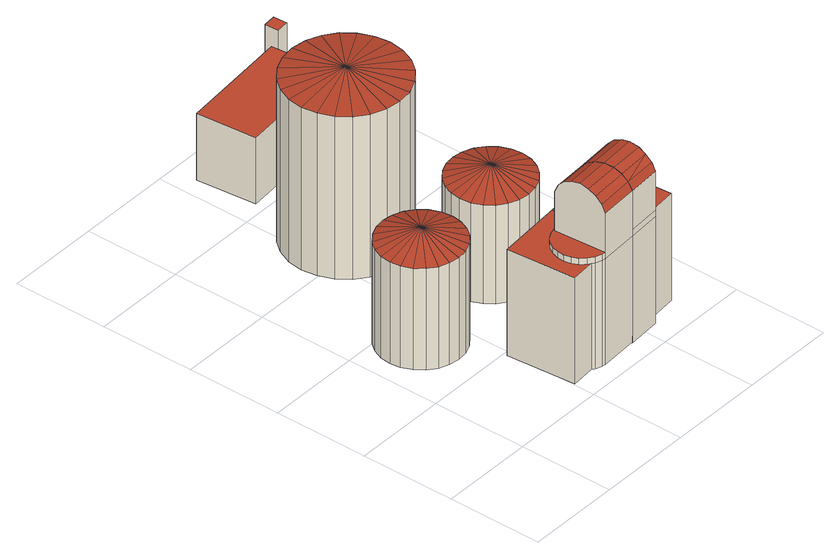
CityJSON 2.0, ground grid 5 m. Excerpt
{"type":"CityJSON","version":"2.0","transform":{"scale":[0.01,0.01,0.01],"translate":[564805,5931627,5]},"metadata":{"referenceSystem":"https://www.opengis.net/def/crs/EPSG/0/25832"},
"CityObjects":{
"building1":{"type":"Building","attributes":{"Grundfläche 2D":14.87,"Grundhöhe NN":5.85},"geometry":[{"type":"Solid","lod":"3","boundaries":[[[[0,1,2]],[[2,1,3]],[[4,1,0]],[[5,1,4]],[[6,1,5]],[[7,1,6]],[[8,1,7]],[[9,1,8]],[[10,1,9]],[[11,1,10]],[[12,1,11]],[[13,1,12]],[[14,1,13]],[[15,1,14]],[[16,1,15]],[[17,1,16]],[[18,1,17]],[[19,1,18]],[[20,1,19]],[[21,1,20]],[[22,1,21]],[[23,1,22]],[[24,1,23]],[[3,1,24]],[[2,25,26,0]],[[0,26,27,4]],[[4,27,28,5]],[[5,28,29,6]],[[6,29,30,7]],[[7,30,31,8]],[[8,31,32,9]],[[9,32,33,10]],[[10,33,34,11]],[[11,34,35,12]],[[12,35,36,13]],[[13,36,37,14]],[[14,37,38,15]],[[15,38,39,16]],[[16,39,40,17]],[[17,40,41,18]],[[18,41,42,19]],[[19,42,43,20]],[[20,43,44,21]],[[21,44,45,22]],[[22,45,46,23]],[[23,46,47,24]],[[24,47,48,3]],[[3,48,25,2]],[[43,42,41,40,39,38,37,36,35,34,33,32,31,30,29,28,27,26,25,48,47,46,45,44]]]],"semantics":{"surfaces":[{"type":"RoofSurface"},{"type":"WallSurface"},{"type":"GroundSurface"}],"values":[[0,0,0,0,0,0,0,0,0,0,0,0,0,0,0,0,0,0,0,0,0,0,0,0,1,1,1,1,1,1,1,1,1,1,1,1,1,1,1,1,1,1,1,1,1,1,1,1,2]]}}]},
"building2":{"type":"Building","attributes":{"Grundfläche 2D":14.58,"Grundhöhe NN":5.79},"geometry":[{"type":"Solid","lod":"3","boundaries":[[[[49,50,51,52]],[[53,49,52,54]],[[55,51,50,56,57]],[[54,58,59,60,53]],[[59,58,61,62,63]],[[61,64,65,62]],[[64,66,67,65]],[[66,68,69,70,67]],[[71,72,73,74,75,76,77,78,79,80,81,82,83,84,85,86,87,88,89]],[[90,91,92,93,94,95,96,97,98,99,100,101,102,103,104,105,106]],[[86,85,55,57,56,103,102]],[[58,54,52,51,55,85,84,83,82,68,66,64,61]],[[69,68,82,107,108]],[[108,109,70,69]],[[109,110,67,70]],[[62,65,67,110,111,112,113,103,56,50,49,53,60,59,63]],[[86,102,101,87]],[[87,101,100,88]],[[88,100,99,89]],[[89,99,98,71]],[[71,98,97,72]],[[72,97,96,73]],[[73,96,95,74]],[[94,75,74,95]],[[75,94,93,76]],[[76,93,92,77]],[[77,92,91,78]],[[78,91,90,114,80,79]],[[80,114,115,81]],[[81,115,107,82]],[[116,117,118,104,103,113,112,111,110,119,120]],[[121,105,104,118]],[[122,106,105,121]],[[123,90,106,122]],[[124,114,90,123]],[[125,115,114,124]],[[126,107,115,125]],[[119,108,107,126]],[[119,110,109]],[[119,109,108]],[[124,123,122,121,118,117,116,120,119,126,125]]]],"semantics":{"surfaces":[{"type":"RoofSurface"},{"type":"WallSurface"},{"type":"GroundSurface"}],"values":[[0,0,0,0,0,0,0,0,0,0,1,1,1,1,1,1,1,1,1,1,1,1,1,1,1,1,1,1,1,1,1,1,1,1,1,1,1,1,1,1,2]]}}]},
"building3":{"type":"Building","attributes":{"Grundfläche 2D":14.74,"Grundhöhe NN":5.73},"geometry":[{"type":"MultiSurface","lod":"3","boundaries":[[[127,128,129,130,131,132,133,134,135,136,137,138,139,140,141,142,143,144,145]],[[146,147,56,50,148]],[[50,49,149,148]],[[149,49,53,150]],[[53,60,59,151,150]],[[59,62,152,151]],[[62,65,153,152]],[[153,65,67]],[[67,69,154,155]],[[155,156,153,67]],[[69,67,157]],[[103,158,159,160,161,162,163,164,165,166,167,168,169,170,171,172,173,104]],[[136,159,158,137]],[[137,158,103,174]],[[175,111,108,176,177,178,179,174,103,113]],[[180,176,108,181]],[[182,180,181,183]],[[141,182,183,184]],[[141,184,185,142]],[[171,170,144,143,142,185]],[[144,170,169,145]],[[145,169,168,127]],[[127,168,167,128]],[[128,167,166,129]],[[165,130,129,166]],[[130,165,164,131]],[[131,164,163,132]],[[132,163,162,133]],[[133,162,161,160,135,134]],[[135,160,159,136]],[[146,138,137,174,56,147]],[[49,50,56,174,179,178,177,176,69,67,65,62,59,60,53]],[[69,176,180,154]],[[154,180,182,155]],[[155,182,141,156]],[[152,153,156,141,140,139,138,146,148,149,150,151]],[[186,173,172,187]],[[188,104,173,186]],[[189,190,191,192,193,108,111,175,113,103,104,188]],[[194,181,108,193]],[[195,183,181,194]],[[196,184,183,195]],[[187,172,171,197]],[[198,185,184,196]],[[197,171,185,198]],[[187,197,198,196,195,194,193,192,191,190,189,188,186]]],"semantics":{"surfaces":[{"type":"RoofSurface"},{"type":"WallSurface"},{"type":"GroundSurface"}],"values":[0,0,0,0,0,0,0,0,0,0,0,0,1,1,1,1,1,1,1,1,1,1,1,1,1,1,1,1,1,1,1,1,1,1,1,1,1,1,1,1,1,1,1,1,1,2]}}]},
"building4":{"type":"Building","attributes":{"Grundfläche 2D":14.87,"Grundhöhe NN":5.83},"geometry":[{"type":"Solid","lod":"3","boundaries":[[[[199,200,201]],[[201,200,202]],[[203,200,199]],[[204,200,203]],[[205,200,204]],[[206,200,205]],[[207,200,206]],[[208,200,207]],[[209,200,208]],[[210,200,209]],[[211,200,210]],[[212,200,211]],[[213,200,212]],[[214,200,213]],[[215,200,214]],[[216,200,215]],[[217,200,216]],[[218,200,217]],[[219,200,218]],[[220,200,219]],[[221,200,220]],[[222,200,221]],[[223,200,222]],[[202,200,223]],[[201,224,225,199]],[[199,225,226,203]],[[203,226,227,204]],[[204,227,228,205]],[[205,228,229,206]],[[206,229,230,207]],[[207,230,231,208]],[[208,231,232,209]],[[209,232,233,210]],[[210,233,234,211]],[[211,234,235,212]],[[212,235,236,213]],[[213,236,237,214]],[[214,237,238,215]],[[215,238,239,216]],[[216,239,240,217]],[[217,240,241,218]],[[218,241,242,219]],[[219,242,243,220]],[[220,243,244,221]],[[221,244,245,222]],[[222,245,246,223]],[[223,246,247,202]],[[202,247,224,201]],[[241,240,239,238,237,236,235,234,233,232,231,230,229,228,227,226,225,224,247,246,245,244,243,242]]]],"semantics":{"surfaces":[{"type":"RoofSurface"},{"type":"WallSurface"},{"type":"GroundSurface"}],"values":[[0,0,0,0,0,0,0,0,0,0,0,0,0,0,0,0,0,0,0,0,0,0,0,0,1,1,1,1,1,1,1,1,1,1,1,1,1,1,1,1,1,1,1,1,1,1,1,1,2]]}}]},
"building5":{"type":"Building","attributes":{"Grundfläche 2D":30.1,"Grundhöhe NN":5.83},"geometry":[{"type":"Solid","lod":"3","boundaries":[[[[248,249,250]],[[250,249,251]],[[252,249,248]],[[253,249,252]],[[254,249,253]],[[255,249,254]],[[256,249,255]],[[257,249,256]],[[258,249,257]],[[259,249,258]],[[260,249,259]],[[261,249,260]],[[262,249,261]],[[263,249,262]],[[264,249,263]],[[265,249,264]],[[266,249,265]],[[267,249,266]],[[268,249,267]],[[269,249,268]],[[270,249,269]],[[271,249,270]],[[272,249,271]],[[251,249,272]],[[250,273,274,248]],[[248,274,275,252]],[[252,275,276,253]],[[253,276,277,254]],[[254,277,278,255]],[[255,278,279,256]],[[256,279,280,257]],[[257,280,281,258]],[[258,281,282,259]],[[259,282,283,260]],[[260,283,284,261]],[[261,284,285,262]],[[262,285,286,263]],[[263,286,287,264]],[[264,287,288,265]],[[265,288,289,266]],[[266,289,290,267]],[[267,290,291,268]],[[268,291,292,269]],[[269,292,293,270]],[[270,293,294,271]],[[251,295,273,250]],[[271,294,296,272]],[[272,296,295,251]],[[288,287,286,285,284,283,282,281,280,279,278,277,276,275,274,273,295,296,294,293,292,291,290,289]]]],"semantics":{"surfaces":[{"type":"RoofSurface"},{"type":"WallSurface"},{"type":"GroundSurface"}],"values":[[0,0,0,0,0,0,0,0,0,0,0,0,0,0,0,0,0,0,0,0,0,0,0,0,1,1,1,1,1,1,1,1,1,1,1,1,1,1,1,1,1,1,1,1,1,1,1,1,2]]}}]},
"building6":{"type":"Building","attributes":{"Grundfläche 2D":19.23,"Grundhöhe NN":5.72},"geometry":[{"type":"Solid","lod":"3","boundaries":[[[[297,298,299,300]],[[300,301,302,297]],[[297,302,303,298]],[[298,303,304,299]],[[299,304,301,300]],[[301,304,303,302]]]],"semantics":{"surfaces":[{"type":"RoofSurface"},{"type":"WallSurface"},{"type":"GroundSurface"}],"values":[[0,1,1,1,1,2]]}}]},
"building7":{"type":"Building","attributes":{"Grundfläche 2D":0.496,"Grundhöhe NN":5.68},"geometry":[{"type":"Solid","lod":"3","boundaries":[[[[305,306,307,308]],[[308,309,310,305]],[[305,310,311,306]],[[306,311,312,307]],[[307,312,309,308]],[[309,312,311,310]]]],"semantics":{"surfaces":[{"type":"RoofSurface"},{"type":"WallSurface"},{"type":"GroundSurface"}],"values":[[0,1,1,1,1,2]]}}]}
},
"vertices":[
[515,777,651],[303,833,720],[493,724,651],[458,679,651],[522,833,651],[515,890,651],[493,943,651],[458,988,651],[413,1023,651],[360,1045,651],[303,1052,651],[247,1045,651],[194,1023,651],[149,988,651],[114,943,651],[92,890,651],[85,833,651],[92,777,651],[114,724,651],[149,679,651],[194,644,651],[247,622,651],[303,615,651],[360,622,651],[413,644,651],[493,724,85],[515,777,85],[522,833,85],[515,890,85],[493,943,85],[458,988,85],[413,1023,85],[360,1045,85],[303,1052,85],[247,1045,85],[194,1023,85],[149,988,85],[114,943,85],[92,890,85],[85,833,85],[92,777,85],[114,724,85],[149,679,85],[194,644,85],[247,622,85],[303,615,85],[360,622,85],[413,644,85],[458,679,85],
[853,331,996],[847,363,962],[676,352,962],[679,320,996],[862,290,1018],[681,278,1018],[675,370,921],[843,382,921],[748,375,921],[685,232,1026],[871,244,1026],[868,257,1024],[688,185,1018],[880,197,1018],[873,230,1024],[691,144,996],[888,158,996],[693,111,962],[894,126,963],[694,92,921],[898,106,921],[894,125,960],[619,353,704],[593,328,704],[574,296,704],[563,262,704],[561,225,704],[569,189,704],[585,157,704],[609,129,704],[626,117,704],[638,108,704],[673,95,704],[694,92,704],[693,111,704],[676,352,704],[675,370,704],[748,375,704],[722,382,704],[686,381,704],[650,371,704],[626,117,670],[609,129,670],[585,157,670],[569,189,670],[561,225,670],[563,262,670],[574,296,670],[593,328,670],[619,353,670],[650,371,670],[686,381,670],[722,382,670],[748,375,670],[843,382,670],[819,503,670],[466,473,670],[498,106,670],[694,92,670],[898,106,670],[894,125,670],[894,126,670],[880,197,670],[868,257,670],[862,290,670],[638,108,670],[673,95,670],[868,257,79],[862,290,79],[819,503,79],[898,106,79],[880,197,79],[466,473,79],[498,106,79],[626,117,79],[638,108,79],[673,95,79],[694,92,79],
[1161,234,704],[1166,267,704],[1161,301,704],[1149,332,704],[1129,359,704],[1103,381,704],[1072,395,704],[1056,399,704],[1039,402,704],[1006,400,704],[979,391,704],[1056,396,704],[1057,377,704],[1059,344,704],[1073,139,704],[1103,153,704],[1109,158,704],[1129,175,704],[1149,202,704],[1056,396,921],[979,391,921],[1057,377,962],[1059,344,996],[1062,303,1018],[1065,258,1026],[1069,209,1018],[1071,171,996],[1075,118,921],[1073,137,962],[1073,139,964],[894,125,962],[979,391,670],[1006,400,670],[1039,402,670],[1056,399,670],[1072,395,670],[1103,381,670],[1129,359,670],[1149,332,670],[1161,301,670],[1166,267,670],[1161,234,670],[1149,202,670],[1129,175,670],[1109,158,670],[1251,170,670],[1220,538,670],[843,382,704],[871,244,670],[898,106,704],[880,197,704],[871,244,704],[862,290,704],[1075,118,704],[1075,118,670],[1073,137,704],[1073,137,670],[1073,139,670],[1103,153,670],[1220,538,73],[1251,170,73],[819,503,73],[843,382,73],[862,290,73],[871,244,73],[880,197,73],[898,106,73],[1075,118,73],[1073,137,73],[1073,139,73],[1109,158,73],[1103,153,73],
[1091,849,632],[880,906,701],[1069,796,632],[1034,751,632],[1099,906,632],[1091,962,632],[1069,1015,632],[1034,1061,632],[989,1095,632],[936,1117,632],[880,1125,632],[823,1117,632],[770,1095,632],[725,1061,632],[690,1015,632],[668,962,632],[661,906,632],[668,849,632],[690,796,632],[725,751,632],[770,716,632],[823,694,632],[880,687,632],[936,695,632],[989,716,632],[1069,796,83],[1091,849,83],[1099,906,83],[1091,962,83],[1069,1015,83],[1034,1061,83],[989,1095,83],[936,1117,83],[880,1125,83],[823,1117,83],[770,1095,83],[725,1061,83],[690,1015,83],[668,962,83],[661,906,83],[668,849,83],[690,796,83],[725,751,83],[770,716,83],[823,694,83],[880,687,83],[936,695,83],[989,716,83],[1034,751,83],
[381,1496,989],[681,1577,1036],[370,1577,989],[381,1657,989],[412,1421,989],[461,1357,989],[526,1307,989],[601,1276,989],[681,1265,989],[762,1276,989],[837,1307,989],[902,1357,989],[951,1421,989],[982,1496,989],[993,1577,989],[982,1657,989],[951,1732,989],[902,1797,989],[837,1846,989],[762,1877,989],[681,1888,989],[601,1877,989],[526,1846,989],[461,1797,989],[412,1732,989],[370,1577,83],[381,1496,83],[412,1421,83],[461,1357,83],[526,1307,83],[601,1276,83],[681,1265,83],[762,1276,83],[837,1307,83],[902,1357,83],[951,1421,83],[982,1496,83],[993,1577,83],[982,1657,83],[951,1732,83],[902,1797,83],[837,1846,83],[762,1877,83],[681,1888,83],[601,1877,83],[526,1846,83],[461,1797,83],[381,1657,83],[412,1732,83],
[627,2050,441],[1223,2107,441],[1192,2427,441],[596,2369,441],[596,2369,72],[627,2050,72],[1223,2107,72],[1192,2427,72],
[1294,2420,516],[1289,2494,516],[1222,2489,516],[1227,2415,516],[1227,2415,68],[1294,2420,68],[1289,2494,68],[1222,2489,68]
]}
